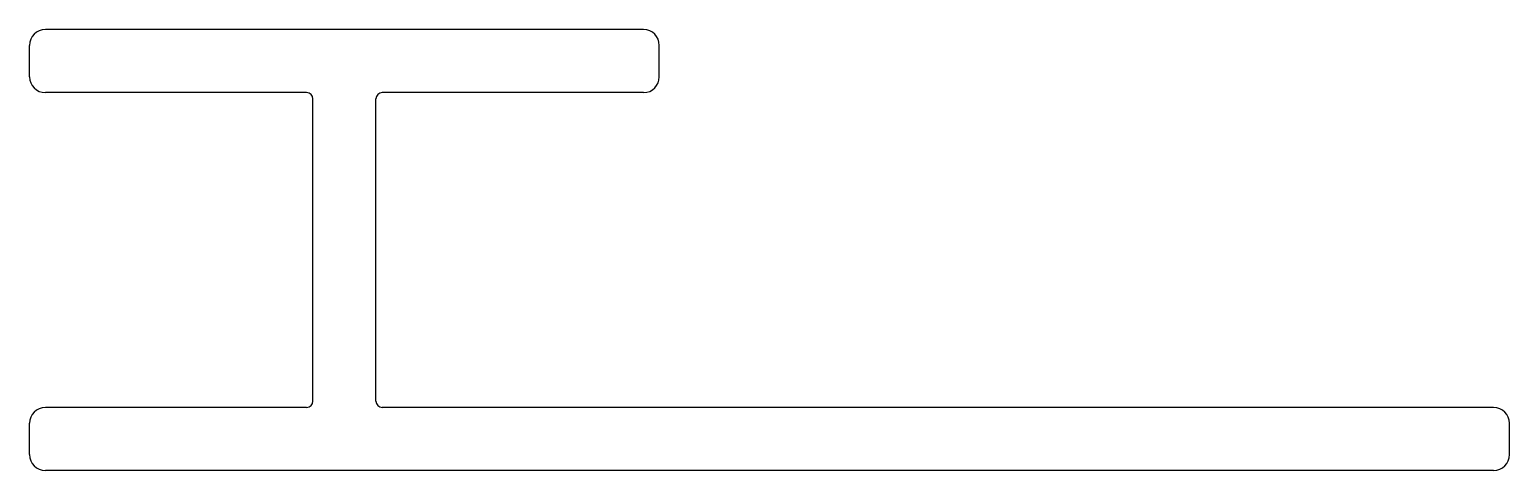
# Model space of a CAD drawing. Extents: x 281.3 to 328.3, y 703 to 717.
import ezdxf

# ---------------------------------------------------------------- set-up
doc = ezdxf.new("R2010")
doc.units = 0
doc.layers.get('0').update_dxf_attribs({"linetype": 'CONTINUOUS'})

msp = doc.modelspace()

# ---------------------------------------------------------------- linework, layer by layer
for p, q in [((300.783, 716.954), (281.783, 716.954)), ((281.283, 715.454), (281.283, 716.454)), ((301.283, 715.454), (301.283, 716.454)), ((290.083, 714.954), (281.783, 714.954)), ((300.783, 714.954), (292.483, 714.954)), ((290.283, 705.154), (290.283, 714.754)), ((292.283, 705.154), (292.283, 714.754)), ((290.083, 704.954), (281.783, 704.954)), ((327.783, 704.954), (292.483, 704.954)), ((281.283, 703.454), (281.283, 704.454)), ((328.283, 703.454), (328.283, 704.454)), ((327.783, 702.954), (281.783, 702.954))]:
    msp.add_line(p, q)
for centre, radius, start, end in [((281.783, 716.454), 0.5, 90, 180), ((300.783, 716.454), 0.5, 0, 90), ((281.783, 715.454), 0.5, 180, 270), ((300.783, 715.454), 0.5, 270, 0), ((290.083, 714.754), 0.2, 0, 90), ((292.483, 714.754), 0.2, 90, 180), ((290.083, 705.154), 0.2, 270, 0), ((292.483, 705.154), 0.2, 180, 270), ((281.783, 704.454), 0.5, 90, 180), ((327.783, 704.454), 0.5, 0, 90), ((281.783, 703.454), 0.5, 180, 270), ((327.783, 703.454), 0.5, 270, 0)]:
    msp.add_arc(centre, radius, start, end)

doc.saveas('drawing.dxf')
